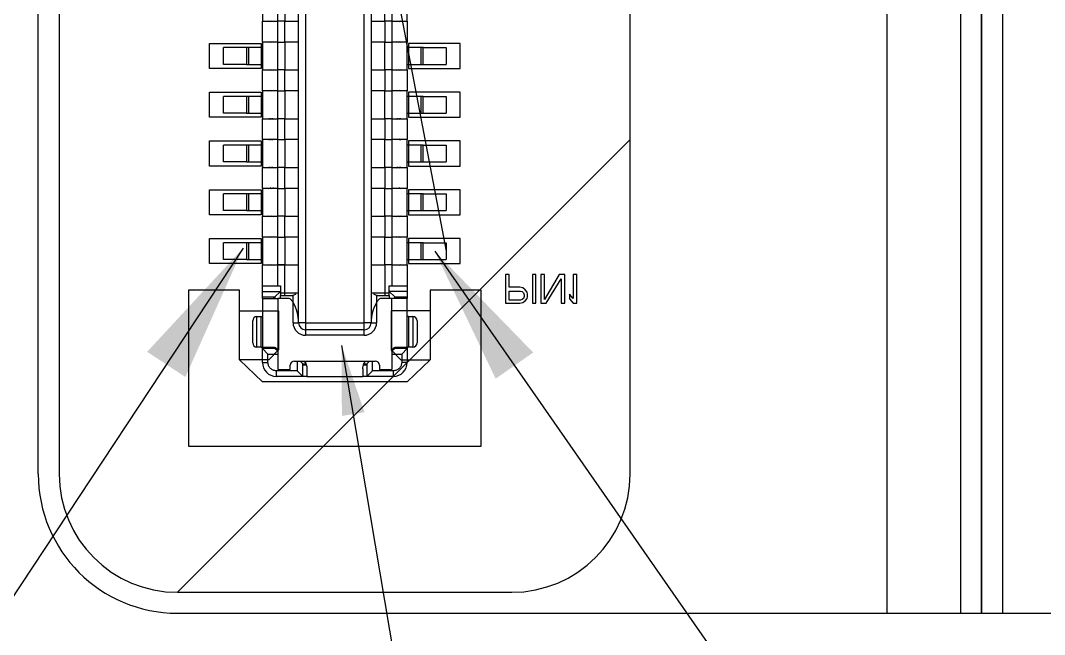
# Model space of a CAD drawing. Header units: millimetres. Extents: x -697 to -103, y -638 to -114.
# Drawn here: x -597.64 to -560.87, y -455.81 to -433.77 of the extents above; entities that cross this region are included whole.
import ezdxf

# ---------------------------------------------------------------- set-up
doc = ezdxf.new("R2010")
doc.units = ezdxf.units.MM
doc.layers.add('14242120', color=7, linetype='Continuous')
doc.layers.add('NW0322', color=7, linetype='Continuous')
doc.layers.add('標示線', color=3, linetype='Continuous', lineweight=0)
doc.styles.get("Standard").update_dxf_attribs({"font": ''})
doc.styles.get('Standard').set_extended_font_data('SimSun')
doc.dimstyles.new('ISO-25', dxfattribs={"dimtxt": 2.5, "dimasz": 2.5, "dimexe": 1.25, "dimexo": 0.625, "dimtad": 1, "dimtxsty": 'Standard', "dimcen": 2.5, "dimadec": 0, "dimazin": 0, "dimtfac": 1, "dimtmove": 0, "dimatfit": 3, "dimfxl": 1, "dimarcsym": 0})

# ---------------------------------------------------------------- blocks, each defined once
blk = doc.blocks.new('NW0322-A')
at = {"layer": '14242120'}
blk.add_line((1691.3446, 2188.7584), (1692.9446, 2180.3584), dxfattribs=at)
at = {"layer": 'NW0322', "color": 9}
for p, q in [((1696.1088, 2191.3584), (1696.1088, 2177.7584)), ((1696.1088, 2191.3584), (1696.1088, 2177.7584)), ((1696.6368, 2191.3584), (1696.6368, 2177.7584)), ((1696.7862, 2191.3584), (1696.7862, 2177.7584)), ((1696.7903, 2177.7584), (1696.7903, 2191.3584)), ((1696.9398, 2177.7584), (1696.9398, 2191.3584))]:
    blk.add_line(p, q, dxfattribs=at)
at = {"layer": 'NW0322', "color": 7}
for p, q in [((1690.0146, 2178.7584), (1690.0146, 2190.3584)), ((1690.0146, 2178.7584), (1690.0146, 2190.3584)), ((1690.1646, 2190.3584), (1690.1646, 2178.7584)), ((1694.2646, 2178.7584), (1694.2646, 2190.3584)), ((1691.0146, 2177.9084), (1693.4146, 2177.9084)), ((1691.0146, 2177.7584), (1719.9054, 2177.7584)), ((1691.0146, 2177.7584), (1719.9054, 2177.7584))]:
    blk.add_line(p, q, dxfattribs=at)
at = {"layer": 'NW0322'}
for p, q in [((1691.9346, 2189.2734), (1691.9346, 2179.8434)), ((1692.3546, 2179.8434), (1692.3546, 2189.2734)), ((1691.6246, 2182.2084), (1691.6246, 2182.0084)), ((1691.7346, 2182.0084), (1691.7346, 2182.2084)), ((1691.7846, 2182.2084), (1691.7846, 2182.0084)), ((1691.8846, 2182.0084), (1691.8846, 2182.2084)), ((1692.4046, 2182.2084), (1692.4046, 2182.0084)), ((1692.5046, 2182.0084), (1692.5046, 2182.2084)), ((1692.5546, 2182.2084), (1692.5546, 2182.0084)), ((1692.6646, 2182.0084), (1692.6646, 2182.2084)), ((1691.6246, 2182.0084), (1691.7346, 2182.0084)), ((1691.6246, 2181.8584), (1691.6246, 2182.0084)), ((1691.7846, 2182.0084), (1691.7346, 2182.0084)), ((1691.7346, 2181.8584), (1691.7346, 2182.0084)), ((1691.7846, 2182.0084), (1691.8846, 2182.0084)), ((1691.7846, 2181.8584), (1691.7846, 2182.0084)), ((1691.8846, 2181.8584), (1691.8846, 2182.0084)), ((1692.4046, 2182.0084), (1692.5046, 2182.0084)), ((1692.4046, 2182.0084), (1692.4046, 2181.8584)), ((1692.5546, 2182.0084), (1692.5046, 2182.0084)), ((1692.5046, 2182.0084), (1692.5046, 2181.8584)), ((1692.5546, 2182.0084), (1692.6646, 2182.0084)), ((1692.5546, 2182.0084), (1692.5546, 2181.8584)), ((1692.6646, 2182.0084), (1692.6646, 2181.8584)), ((1691.6246, 2181.8584), (1691.6246, 2181.6584)), ((1691.7346, 2181.8584), (1691.6246, 2181.8584)), ((1691.7346, 2181.6584), (1691.7346, 2181.8584)), ((1691.7346, 2181.8584), (1691.7846, 2181.8584)), ((1691.7846, 2181.8584), (1691.7846, 2181.6584)), ((1691.8846, 2181.8584), (1691.7846, 2181.8584)), ((1691.8846, 2181.6584), (1691.8846, 2181.8584)), ((1692.4046, 2181.8584), (1692.4046, 2181.6584)), ((1692.5046, 2181.8584), (1692.4046, 2181.8584)), ((1692.5046, 2181.6584), (1692.5046, 2181.8584)), ((1692.5046, 2181.8584), (1692.5546, 2181.8584)), ((1692.5546, 2181.8584), (1692.5546, 2181.6584)), ((1692.6646, 2181.8584), (1692.5546, 2181.8584)), ((1692.6646, 2181.6584), (1692.6646, 2181.8584)), ((1691.3446, 2181.6984), (1691.3446, 2181.8184)), ((1691.5096, 2181.8184), (1691.3446, 2181.8184)), ((1691.5096, 2181.8184), (1691.5096, 2181.6984)), ((1691.5246, 2181.8184), (1691.5096, 2181.8184)), ((1691.5246, 2181.8184), (1691.5246, 2181.6984)), ((1691.6246, 2181.8184), (1691.5246, 2181.8184)), ((1692.7646, 2181.8184), (1692.6646, 2181.8184)), ((1692.7646, 2181.6984), (1692.7646, 2181.8184)), ((1692.7796, 2181.8184), (1692.7646, 2181.8184)), ((1692.7796, 2181.6984), (1692.7796, 2181.8184)), ((1692.7796, 2181.8184), (1692.9446, 2181.8184)), ((1692.9446, 2181.8184), (1692.9446, 2181.6984)), ((1691.5096, 2181.6984), (1691.3446, 2181.6984)), ((1691.5096, 2181.6984), (1691.5246, 2181.6984)), ((1691.5246, 2181.6984), (1691.6246, 2181.6984)), ((1692.6646, 2181.6984), (1692.7646, 2181.6984)), ((1692.7646, 2181.6984), (1692.7796, 2181.6984)), ((1692.7796, 2181.6984), (1692.9446, 2181.6984)), ((1691.6246, 2181.6584), (1691.7346, 2181.6584)), ((1691.6246, 2181.5084), (1691.6246, 2181.6584)), ((1691.7846, 2181.6584), (1691.7346, 2181.6584)), ((1691.7346, 2181.5084), (1691.7346, 2181.6584)), ((1691.7846, 2181.6584), (1691.8846, 2181.6584)), ((1691.7846, 2181.5084), (1691.7846, 2181.6584)), ((1691.8846, 2181.5084), (1691.8846, 2181.6584)), ((1692.4046, 2181.6584), (1692.5046, 2181.6584)), ((1692.4046, 2181.6584), (1692.4046, 2181.5084)), ((1692.5546, 2181.6584), (1692.5046, 2181.6584)), ((1692.5046, 2181.6584), (1692.5046, 2181.5084)), ((1692.5546, 2181.6584), (1692.6646, 2181.6584)), ((1692.5546, 2181.6584), (1692.5546, 2181.5084)), ((1692.6646, 2181.6584), (1692.6646, 2181.5084)), ((1691.3446, 2181.3484), (1691.3446, 2181.4684)), ((1691.5096, 2181.4684), (1691.3446, 2181.4684)), ((1691.5096, 2181.4684), (1691.5096, 2181.3484)), ((1691.5246, 2181.4684), (1691.5096, 2181.4684)), ((1691.5246, 2181.4684), (1691.5246, 2181.3484)), ((1691.6246, 2181.4684), (1691.5246, 2181.4684)), ((1691.6246, 2181.5084), (1691.6246, 2181.3084)), ((1691.7346, 2181.5084), (1691.6246, 2181.5084)), ((1691.7346, 2181.3084), (1691.7346, 2181.5084)), ((1691.7346, 2181.5084), (1691.7846, 2181.5084)), ((1691.7846, 2181.5084), (1691.7846, 2181.3084)), ((1691.8846, 2181.5084), (1691.7846, 2181.5084)), ((1691.8845, 2181.5073), (1691.8635, 2181.5063)), ((1691.8846, 2181.3084), (1691.8846, 2181.5084)), ((1692.4046, 2181.5084), (1692.4046, 2181.3084)), ((1692.5046, 2181.5084), (1692.4046, 2181.5084)), ((1692.5046, 2181.3084), (1692.5046, 2181.5084)), ((1692.5046, 2181.5084), (1692.5546, 2181.5084)), ((1692.5546, 2181.5084), (1692.5546, 2181.3084)), ((1692.6646, 2181.5084), (1692.5546, 2181.5084)), ((1692.6646, 2181.3084), (1692.6646, 2181.5084)), ((1692.7646, 2181.4684), (1692.6646, 2181.4684)), ((1692.7646, 2181.3484), (1692.7646, 2181.4684)), ((1692.7796, 2181.4684), (1692.7646, 2181.4684)), ((1692.7796, 2181.3484), (1692.7796, 2181.4684)), ((1692.7796, 2181.4684), (1692.9446, 2181.4684)), ((1692.9446, 2181.4684), (1692.9446, 2181.3484)), ((1691.5096, 2181.3484), (1691.3446, 2181.3484)), ((1691.5096, 2181.3484), (1691.5246, 2181.3484)), ((1691.5246, 2181.3484), (1691.6246, 2181.3484)), ((1691.6246, 2181.3084), (1691.7346, 2181.3084)), ((1691.6246, 2181.1584), (1691.6246, 2181.3084)), ((1691.7846, 2181.3084), (1691.7346, 2181.3084)), ((1691.7346, 2181.1584), (1691.7346, 2181.3084)), ((1691.7846, 2181.3084), (1691.8846, 2181.3084)), ((1691.7846, 2181.1584), (1691.7846, 2181.3084)), ((1691.8846, 2181.1584), (1691.8846, 2181.3084)), ((1692.4046, 2181.3084), (1692.5046, 2181.3084)), ((1692.4046, 2181.3084), (1692.4046, 2181.1584)), ((1692.5546, 2181.3084), (1692.5046, 2181.3084)), ((1692.5046, 2181.3084), (1692.5046, 2181.1584)), ((1692.5546, 2181.3084), (1692.6646, 2181.3084)), ((1692.5546, 2181.3084), (1692.5546, 2181.1584)), ((1692.6646, 2181.3484), (1692.7646, 2181.3484)), ((1692.6646, 2181.3084), (1692.6646, 2181.1584)), ((1692.7646, 2181.3484), (1692.7796, 2181.3484)), ((1692.7796, 2181.3484), (1692.9446, 2181.3484)), ((1691.3446, 2180.9984), (1691.3446, 2181.1184)), ((1691.5096, 2181.1184), (1691.3446, 2181.1184)), ((1691.5096, 2181.1184), (1691.5096, 2180.9984)), ((1691.5246, 2181.1184), (1691.5096, 2181.1184)), ((1691.5246, 2181.1184), (1691.5246, 2180.9984)), ((1691.6246, 2181.1184), (1691.5246, 2181.1184)), ((1691.6246, 2181.1584), (1691.6246, 2180.9584)), ((1691.7346, 2181.1584), (1691.6246, 2181.1584)), ((1691.7346, 2180.9584), (1691.7346, 2181.1584)), ((1691.7346, 2181.1584), (1691.7846, 2181.1584)), ((1691.7846, 2181.1584), (1691.7846, 2180.9584)), ((1691.8846, 2181.1584), (1691.7846, 2181.1584)), ((1691.8846, 2180.9584), (1691.8846, 2181.1584)), ((1692.4046, 2181.1584), (1692.4046, 2180.9584)), ((1692.5046, 2181.1584), (1692.4046, 2181.1584)), ((1692.5046, 2180.9584), (1692.5046, 2181.1584)), ((1692.5046, 2181.1584), (1692.5546, 2181.1584)), ((1692.5546, 2181.1584), (1692.5546, 2180.9584)), ((1692.6646, 2181.1584), (1692.5546, 2181.1584)), ((1692.6646, 2180.9584), (1692.6646, 2181.1584)), ((1692.7646, 2181.1184), (1692.6646, 2181.1184)), ((1692.7646, 2180.9984), (1692.7646, 2181.1184)), ((1692.7796, 2181.1184), (1692.7646, 2181.1184)), ((1692.7796, 2180.9984), (1692.7796, 2181.1184)), ((1692.7796, 2181.1184), (1692.9446, 2181.1184)), ((1692.9446, 2181.1184), (1692.9446, 2180.9984)), ((1691.5096, 2180.9984), (1691.3446, 2180.9984)), ((1691.5096, 2180.9984), (1691.5246, 2180.9984)), ((1691.5246, 2180.9984), (1691.6246, 2180.9984)), ((1691.6246, 2180.9584), (1691.7346, 2180.9584)), ((1691.6246, 2180.8084), (1691.6246, 2180.9584)), ((1691.7846, 2180.9584), (1691.7346, 2180.9584)), ((1691.7346, 2180.8084), (1691.7346, 2180.9584)), ((1691.7846, 2180.9584), (1691.8846, 2180.9584)), ((1691.7846, 2180.8084), (1691.7846, 2180.9584)), ((1691.8846, 2180.8084), (1691.8846, 2180.9584)), ((1692.4046, 2180.9584), (1692.5046, 2180.9584)), ((1692.4046, 2180.9584), (1692.4046, 2180.8084)), ((1692.5546, 2180.9584), (1692.5046, 2180.9584)), ((1692.5046, 2180.9584), (1692.5046, 2180.8084)), ((1692.5546, 2180.9584), (1692.6646, 2180.9584)), ((1692.5546, 2180.9584), (1692.5546, 2180.8084)), ((1692.6646, 2180.9984), (1692.7646, 2180.9984)), ((1692.6646, 2180.9584), (1692.6646, 2180.8084)), ((1692.7646, 2180.9984), (1692.7796, 2180.9984)), ((1692.7796, 2180.9984), (1692.9446, 2180.9984)), ((1691.6246, 2180.8084), (1691.6246, 2180.6084)), ((1691.7346, 2180.8084), (1691.6246, 2180.8084)), ((1691.7346, 2180.6084), (1691.7346, 2180.8084)), ((1691.7346, 2180.8084), (1691.7846, 2180.8084)), ((1691.8846, 2180.8084), (1691.7846, 2180.8084)), ((1691.7846, 2180.8084), (1691.7846, 2180.6084)), ((1691.8845, 2180.8073), (1691.8658, 2180.8064)), ((1691.8846, 2180.6084), (1691.8846, 2180.8084)), ((1692.4046, 2180.8084), (1692.4046, 2180.6084)), ((1692.5046, 2180.8084), (1692.4046, 2180.8084)), ((1692.5046, 2180.6084), (1692.5046, 2180.8084)), ((1692.5046, 2180.8084), (1692.5546, 2180.8084)), ((1692.5546, 2180.8084), (1692.5546, 2180.6084)), ((1692.6646, 2180.8084), (1692.5546, 2180.8084)), ((1692.6646, 2180.6084), (1692.6646, 2180.8084)), ((1691.3446, 2180.6484), (1691.3446, 2180.7684)), ((1691.5096, 2180.7684), (1691.3446, 2180.7684)), ((1691.5096, 2180.7684), (1691.5096, 2180.6484)), ((1691.5246, 2180.7684), (1691.5096, 2180.7684)), ((1691.5246, 2180.7684), (1691.5246, 2180.6484)), ((1691.6246, 2180.7684), (1691.5246, 2180.7684)), ((1692.7646, 2180.7684), (1692.6646, 2180.7684)), ((1692.7646, 2180.6484), (1692.7646, 2180.7684)), ((1692.7796, 2180.7684), (1692.7646, 2180.7684)), ((1692.7796, 2180.6484), (1692.7796, 2180.7684)), ((1692.7796, 2180.7684), (1692.9446, 2180.7684)), ((1692.9446, 2180.7684), (1692.9446, 2180.6484)), ((1691.5096, 2180.6484), (1691.3446, 2180.6484)), ((1691.5096, 2180.6484), (1691.5246, 2180.6484)), ((1691.5246, 2180.6484), (1691.6246, 2180.6484)), ((1692.6646, 2180.6484), (1692.7646, 2180.6484)), ((1692.7646, 2180.6484), (1692.7796, 2180.6484)), ((1692.7796, 2180.6484), (1692.9446, 2180.6484)), ((1691.6246, 2180.6084), (1691.7346, 2180.6084)), ((1691.6246, 2180.4584), (1691.6246, 2180.6084)), ((1691.7846, 2180.6084), (1691.7346, 2180.6084)), ((1691.7346, 2180.4584), (1691.7346, 2180.6084)), ((1691.7846, 2180.6084), (1691.8846, 2180.6084)), ((1691.7846, 2180.4584), (1691.7846, 2180.6084)), ((1691.8846, 2180.4584), (1691.8846, 2180.6084)), ((1692.4046, 2180.6084), (1692.5046, 2180.6084)), ((1692.4046, 2180.6084), (1692.4046, 2180.4584)), ((1692.5546, 2180.6084), (1692.5046, 2180.6084)), ((1692.5046, 2180.6084), (1692.5046, 2180.4584)), ((1692.5546, 2180.6084), (1692.6646, 2180.6084)), ((1692.5546, 2180.6084), (1692.5546, 2180.4584)), ((1692.6646, 2180.6084), (1692.6646, 2180.4584)), ((1691.7346, 2180.4584), (1691.6246, 2180.4584)), ((1691.6246, 2180.4584), (1691.6246, 2180.2584)), ((1691.7346, 2180.2584), (1691.7346, 2180.4584)), ((1691.7346, 2180.4584), (1691.7846, 2180.4584)), ((1691.8846, 2180.4584), (1691.7846, 2180.4584)), ((1691.7846, 2180.4584), (1691.7846, 2180.2584)), ((1691.8846, 2180.2584), (1691.8846, 2180.4584)), ((1692.4046, 2180.4584), (1692.4046, 2180.2584)), ((1692.5046, 2180.4584), (1692.4046, 2180.4584)), ((1692.5046, 2180.2584), (1692.5046, 2180.4584)), ((1692.5046, 2180.4584), (1692.5546, 2180.4584)), ((1692.5546, 2180.4584), (1692.5546, 2180.2584)), ((1692.6646, 2180.4584), (1692.5546, 2180.4584)), ((1692.6646, 2180.2584), (1692.6646, 2180.4584)), ((1691.3446, 2180.2984), (1691.3446, 2180.4184)), ((1691.5096, 2180.4184), (1691.3446, 2180.4184)), ((1691.5096, 2180.4184), (1691.5096, 2180.2984)), ((1691.5246, 2180.4184), (1691.5096, 2180.4184)), ((1691.5246, 2180.4184), (1691.5246, 2180.2984)), ((1691.6246, 2180.4184), (1691.5246, 2180.4184)), ((1692.7646, 2180.4184), (1692.6646, 2180.4184)), ((1692.7646, 2180.2984), (1692.7646, 2180.4184)), ((1692.7796, 2180.4184), (1692.7646, 2180.4184)), ((1692.7796, 2180.2984), (1692.7796, 2180.4184)), ((1692.7796, 2180.4184), (1692.9446, 2180.4184)), ((1692.9446, 2180.4184), (1692.9446, 2180.2984)), ((1691.5096, 2180.2984), (1691.3446, 2180.2984)), ((1691.5096, 2180.2984), (1691.5246, 2180.2984)), ((1691.5246, 2180.2984), (1691.6246, 2180.2984)), ((1692.6646, 2180.2984), (1692.7646, 2180.2984)), ((1692.7646, 2180.2984), (1692.7796, 2180.2984)), ((1692.7796, 2180.2984), (1692.9446, 2180.2984)), ((1691.6246, 2180.2584), (1691.7346, 2180.2584)), ((1691.6246, 2180.1084), (1691.6246, 2180.2584)), ((1691.7846, 2180.2584), (1691.7346, 2180.2584)), ((1691.7346, 2180.1084), (1691.7346, 2180.2584)), ((1691.7346, 2180.2584), (1691.7846, 2180.2584)), ((1691.7846, 2180.2584), (1691.8846, 2180.2584)), ((1691.7846, 2180.0584), (1691.7846, 2180.2584)), ((1691.8846, 2180.0584), (1691.8846, 2180.2584)), ((1692.4046, 2180.2584), (1692.5046, 2180.2584)), ((1692.4046, 2180.2584), (1692.4046, 2180.0584)), ((1692.4058, 2180.2605), (1692.4048, 2180.2595)), ((1692.4048, 2180.2595), (1692.4258, 2180.2605)), ((1692.5546, 2180.2584), (1692.5046, 2180.2584)), ((1692.5046, 2180.2584), (1692.5046, 2180.0584)), ((1692.5546, 2180.2584), (1692.6646, 2180.2584)), ((1692.5546, 2180.2584), (1692.5546, 2180.1084)), ((1692.6646, 2180.2584), (1692.6646, 2180.1084)), ((1691.6246, 2180.0684), (1691.6246, 2180.1084)), ((1691.6246, 2180.0684), (1691.7546, 2180.0684)), ((1691.6246, 2180.0284), (1691.6246, 2180.0684)), ((1691.7146, 2180.0284), (1691.7546, 2180.0684)), ((1691.7346, 2180.1084), (1691.7546, 2180.1084)), ((1691.7546, 2180.1084), (1691.7546, 2180.0584)), ((1691.7546, 2180.0584), (1691.7846, 2180.0584)), ((1691.7546, 2180.0584), (1691.7546, 2180.0384)), ((1691.7846, 2180.0584), (1691.8846, 2180.0584)), ((1691.7846, 2180.0384), (1691.7846, 2180.0584)), ((1691.8846, 2179.8434), (1691.8846, 2180.0584)), ((1692.4046, 2180.0584), (1692.5046, 2180.0584)), ((1692.4046, 2180.0584), (1692.4046, 2179.8434)), ((1692.5046, 2180.0584), (1692.5346, 2180.0584)), ((1692.5046, 2180.0584), (1692.5046, 2180.0384)), ((1692.5346, 2180.1084), (1692.5546, 2180.1084)), ((1692.5346, 2180.0584), (1692.5346, 2180.1084)), ((1692.6646, 2180.0684), (1692.5346, 2180.0684)), ((1692.5346, 2180.0684), (1692.5746, 2180.0284)), ((1692.5346, 2180.0384), (1692.5346, 2180.0584)), ((1692.6646, 2180.1084), (1692.6646, 2180.0684)), ((1692.6646, 2180.0684), (1692.6646, 2180.0284)), ((1691.6246, 2180.0284), (1691.7146, 2180.0284)), ((1691.6246, 2180.0184), (1691.6246, 2180.0284)), ((1691.6246, 2180.0184), (1691.6246, 2179.6684)), ((1691.6246, 2180.0184), (1691.7346, 2180.0184)), ((1691.7046, 2180.0284), (1691.7046, 2180.0184)), ((1691.7146, 2180.0284), (1691.7146, 2180.0184)), ((1691.7346, 2180.0184), (1691.7346, 2179.6384)), ((1691.8095, 2180.0184), (1691.7346, 2180.0184)), ((1691.7546, 2180.0384), (1691.7846, 2180.0384)), ((1691.7546, 2180.0184), (1691.7546, 2180.0384)), ((1691.8446, 2180.04), (1691.8412, 2180.0384)), ((1691.8646, 2180.0484), (1691.8446, 2180.04)), ((1691.8446, 2179.9891), (1691.8446, 2180.04)), ((1691.8446, 2179.8434), (1691.8446, 2179.9891)), ((1692.4446, 2180.04), (1692.4246, 2180.0484)), ((1692.4481, 2180.0384), (1692.4446, 2180.04)), ((1692.4446, 2180.04), (1692.4446, 2179.9891)), ((1692.4446, 2179.9891), (1692.4446, 2179.8434)), ((1692.5546, 2180.0184), (1692.4798, 2180.0184)), ((1692.5046, 2180.0384), (1692.5346, 2180.0384)), ((1692.5346, 2180.0384), (1692.5346, 2180.0184)), ((1692.5546, 2179.6384), (1692.5546, 2180.0184)), ((1692.6646, 2180.0184), (1692.5546, 2180.0184)), ((1692.5746, 2180.0184), (1692.5746, 2180.0284)), ((1692.5746, 2180.0284), (1692.6646, 2180.0284)), ((1692.5846, 2180.0284), (1692.5846, 2180.0184)), ((1692.6646, 2180.0284), (1692.6646, 2180.0184)), ((1692.6646, 2179.6684), (1692.6646, 2180.0184)), ((1691.5546, 2179.6984), (1691.5546, 2179.8584)), ((1691.5846, 2179.6684), (1691.5846, 2179.8884)), ((1691.5846, 2179.8884), (1691.6146, 2179.8884)), ((1691.6146, 2179.6684), (1691.6146, 2179.8884)), ((1691.6146, 2179.8884), (1691.6246, 2179.8884)), ((1691.8446, 2179.8434), (1691.8846, 2179.8434)), ((1691.9346, 2179.8434), (1691.8846, 2179.8434)), ((1691.9346, 2179.8434), (1691.9346, 2179.7934)), ((1691.9346, 2179.8434), (1692.3546, 2179.8434)), ((1692.3546, 2179.7934), (1692.3546, 2179.8434)), ((1692.4046, 2179.8434), (1692.3546, 2179.8434)), ((1692.4046, 2179.8434), (1692.4446, 2179.8434)), ((1692.6746, 2179.8884), (1692.6646, 2179.8884)), ((1692.6746, 2179.8884), (1692.6746, 2179.6684)), ((1692.6746, 2179.8884), (1692.7046, 2179.8884)), ((1692.7046, 2179.8884), (1692.7046, 2179.6684)), ((1692.7346, 2179.8584), (1692.7346, 2179.6984)), ((1691.9346, 2179.7934), (1691.9346, 2179.7534)), ((1692.3546, 2179.7934), (1691.9346, 2179.7934)), ((1692.3546, 2179.7534), (1692.3546, 2179.7934)), ((1692.3546, 2179.7534), (1691.9346, 2179.7534)), ((1691.6146, 2179.6684), (1691.5846, 2179.6684)), ((1691.6146, 2179.6684), (1691.6246, 2179.6684)), ((1691.6246, 2179.6684), (1691.7046, 2179.6684)), ((1691.6246, 2179.6584), (1691.6246, 2179.6684)), ((1691.6246, 2179.5584), (1691.6246, 2179.6584)), ((1691.6246, 2179.6584), (1691.6646, 2179.6184)), ((1691.7146, 2179.6584), (1691.6246, 2179.6584)), ((1691.6646, 2179.5584), (1691.6646, 2179.6184)), ((1691.6646, 2179.6184), (1691.7346, 2179.6184)), ((1691.7046, 2179.6689), (1691.7046, 2179.6584)), ((1691.7146, 2179.6665), (1691.7146, 2179.6584)), ((1691.7146, 2179.6584), (1691.7346, 2179.6384)), ((1691.7346, 2179.6384), (1691.7346, 2179.5084)), ((1692.5746, 2179.6584), (1692.5546, 2179.6384)), ((1692.5546, 2179.6384), (1692.5546, 2179.5084)), ((1692.5546, 2179.6184), (1692.6246, 2179.6184)), ((1692.5746, 2179.6584), (1692.5746, 2179.6663)), ((1692.6646, 2179.6584), (1692.5746, 2179.6584)), ((1692.5846, 2179.6687), (1692.5846, 2179.6584)), ((1692.6646, 2179.6584), (1692.6246, 2179.6184)), ((1692.6246, 2179.6184), (1692.6246, 2179.5584)), ((1692.6646, 2179.6684), (1692.6646, 2179.6584)), ((1692.6746, 2179.6684), (1692.6646, 2179.6684)), ((1692.6646, 2179.6584), (1692.6646, 2179.5584)), ((1692.7046, 2179.6684), (1692.6746, 2179.6684)), ((1691.6246, 2179.5584), (1691.6646, 2179.5584)), ((1691.8546, 2179.5684), (1691.9146, 2179.5684)), ((1691.8746, 2179.5684), (1691.8746, 2179.4984)), ((1691.9146, 2179.5484), (1691.8946, 2179.5684)), ((1691.9146, 2179.5684), (1692.3746, 2179.5684)), ((1691.9146, 2179.5484), (1691.9365, 2179.5484)), ((1691.9146, 2179.4584), (1691.9146, 2179.5484)), ((1692.3525, 2179.5484), (1692.3746, 2179.5484)), ((1692.3746, 2179.5484), (1692.3946, 2179.5684)), ((1692.3746, 2179.5684), (1692.4346, 2179.5684)), ((1692.3746, 2179.5484), (1692.3746, 2179.4584)), ((1692.4146, 2179.4984), (1692.4146, 2179.5684)), ((1692.6646, 2179.5584), (1692.6246, 2179.5584)), ((1691.8746, 2179.4984), (1691.7246, 2179.4984)), ((1691.7246, 2179.4584), (1691.7246, 2179.4984)), ((1691.7346, 2179.5084), (1691.8246, 2179.5084)), ((1691.8246, 2179.5084), (1691.8246, 2179.5384)), ((1691.9146, 2179.4584), (1691.8746, 2179.4984)), ((1691.9407, 2179.5384), (1691.9146, 2179.5384)), ((1691.9446, 2179.5118), (1691.9446, 2179.4584)), ((1692.3446, 2179.5118), (1692.3446, 2179.4584)), ((1692.3746, 2179.5384), (1692.3486, 2179.5384)), ((1692.3746, 2179.4584), (1692.4146, 2179.4984)), ((1692.5646, 2179.4984), (1692.4146, 2179.4984)), ((1692.4646, 2179.5384), (1692.4646, 2179.5084)), ((1692.4646, 2179.5084), (1692.5546, 2179.5084)), ((1692.5646, 2179.4584), (1692.5646, 2179.4984)), ((1691.9146, 2179.4584), (1691.7246, 2179.4584)), ((1691.9446, 2179.4584), (1691.9146, 2179.4584)), ((1691.9446, 2179.4584), (1692.3446, 2179.4584)), ((1692.3746, 2179.4584), (1692.3446, 2179.4584)), ((1692.5646, 2179.4584), (1692.3746, 2179.4584))]:
    blk.add_line(p, q, dxfattribs=at)
at = {"layer": 'NW0322', "color": 2}
for p, q in [((1691.2446, 2181.6684), (1691.2446, 2181.8484)), ((1691.2446, 2181.8484), (1691.6146, 2181.8484)), ((1691.6146, 2181.8484), (1691.6146, 2181.6684)), ((1692.6746, 2181.8484), (1692.6746, 2181.6684)), ((1693.0446, 2181.8484), (1692.6746, 2181.8484)), ((1693.0446, 2181.6684), (1693.0446, 2181.8484)), ((1691.6146, 2181.6684), (1691.2446, 2181.6684)), ((1692.6746, 2181.6684), (1693.0446, 2181.6684)), ((1691.2446, 2181.3184), (1691.2446, 2181.4984)), ((1691.2446, 2181.4984), (1691.6146, 2181.4984)), ((1691.6146, 2181.4984), (1691.6146, 2181.3184)), ((1692.6746, 2181.4984), (1692.6746, 2181.3184)), ((1693.0446, 2181.4984), (1692.6746, 2181.4984)), ((1693.0446, 2181.3184), (1693.0446, 2181.4984)), ((1691.6146, 2181.3184), (1691.2446, 2181.3184)), ((1692.6746, 2181.3184), (1693.0446, 2181.3184)), ((1691.0146, 2177.9084), (1694.2646, 2181.1584)), ((1691.2446, 2180.9684), (1691.2446, 2181.1484)), ((1691.2446, 2181.1484), (1691.6146, 2181.1484)), ((1691.6146, 2181.1484), (1691.6146, 2180.9684)), ((1692.6746, 2181.1484), (1692.6746, 2180.9684)), ((1693.0446, 2181.1484), (1692.6746, 2181.1484)), ((1693.0446, 2180.9684), (1693.0446, 2181.1484)), ((1691.6146, 2180.9684), (1691.2446, 2180.9684)), ((1692.6746, 2180.9684), (1693.0446, 2180.9684)), ((1691.2446, 2180.6184), (1691.2446, 2180.7984)), ((1691.2446, 2180.7984), (1691.6146, 2180.7984)), ((1691.6146, 2180.7984), (1691.6146, 2180.6184)), ((1692.6746, 2180.7984), (1692.6746, 2180.6184)), ((1693.0446, 2180.7984), (1692.6746, 2180.7984)), ((1693.0446, 2180.6184), (1693.0446, 2180.7984)), ((1691.6146, 2180.6184), (1691.2446, 2180.6184)), ((1692.6746, 2180.6184), (1693.0446, 2180.6184)), ((1691.2446, 2180.2684), (1691.2446, 2180.4484)), ((1691.2446, 2180.4484), (1691.6146, 2180.4484)), ((1691.6146, 2180.4484), (1691.6146, 2180.2684)), ((1692.6746, 2180.4484), (1692.6746, 2180.2684)), ((1693.0446, 2180.4484), (1692.6746, 2180.4484)), ((1693.0446, 2180.2684), (1693.0446, 2180.4484)), ((1691.6146, 2180.2684), (1691.2446, 2180.2684)), ((1692.6746, 2180.2684), (1693.0446, 2180.2684)), ((1693.3697, 2180.1899), (1693.3697, 2179.9836)), ((1693.3955, 2180.1899), (1693.3697, 2180.1899)), ((1693.3955, 2180.0978), (1693.3955, 2180.1899)), ((1693.5631, 2180.1899), (1693.5631, 2179.9836)), ((1693.5889, 2180.1899), (1693.5631, 2180.1899)), ((1693.5889, 2179.9836), (1693.5889, 2180.1899)), ((1693.6233, 2180.1899), (1693.6233, 2179.9836)), ((1693.6491, 2180.1899), (1693.6233, 2180.1899)), ((1693.6491, 2180.01), (1693.6491, 2180.1899)), ((1693.7565, 2180.1899), (1693.6491, 2180.01)), ((1693.662, 2179.9836), (1693.7694, 2180.1592)), ((1693.7952, 2180.1899), (1693.7565, 2180.1899)), ((1693.7694, 2180.1592), (1693.7694, 2179.9836)), ((1693.7952, 2179.9836), (1693.7952, 2180.1899)), ((1693.8554, 2180.1899), (1693.8554, 2180.0188)), ((1693.8811, 2180.1899), (1693.8554, 2180.1899)), ((1693.8811, 2179.9836), (1693.8811, 2180.1899)), ((1691.0946, 2180.0784), (1691.0946, 2178.9584)), ((1691.4596, 2180.0784), (1691.0946, 2180.0784)), ((1691.4596, 2179.5784), (1691.4596, 2180.0784)), ((1692.8296, 2180.0784), (1692.8296, 2179.5784)), ((1693.1946, 2180.0784), (1692.8296, 2180.0784)), ((1693.1946, 2178.9584), (1693.1946, 2180.0784)), ((1693.4729, 2180.0978), (1693.3955, 2180.0978)), ((1693.3955, 2180.0056), (1693.3955, 2180.0714)), ((1693.3955, 2180.0714), (1693.4772, 2180.0714)), ((1693.4943, 2180.0934), (1693.4729, 2180.0978)), ((1693.4772, 2180.0714), (1693.49, 2180.067)), ((1693.49, 2180.067), (1693.4986, 2180.0583)), ((1693.5115, 2180.0802), (1693.4943, 2180.0934)), ((1693.4986, 2180.0583), (1693.5029, 2180.0451)), ((1693.5244, 2180.0626), (1693.5115, 2180.0802)), ((1693.5287, 2180.0495), (1693.5244, 2180.0626)), ((1693.3697, 2179.9836), (1693.4729, 2179.9836)), ((1693.4772, 2180.0056), (1693.3955, 2180.0056)), ((1693.4729, 2179.9836), (1693.4943, 2179.988)), ((1693.49, 2180.01), (1693.4772, 2180.0056)), ((1693.4986, 2180.0188), (1693.49, 2180.01)), ((1693.4943, 2179.988), (1693.5115, 2180.0012)), ((1693.5029, 2180.0319), (1693.4986, 2180.0188)), ((1693.5029, 2180.0451), (1693.5029, 2180.0319)), ((1693.5115, 2180.0012), (1693.5244, 2180.0188)), ((1693.5244, 2180.0188), (1693.5287, 2180.0319)), ((1693.5287, 2180.0319), (1693.5287, 2180.0495)), ((1693.5631, 2179.9836), (1693.5889, 2179.9836)), ((1693.6233, 2179.9836), (1693.662, 2179.9836)), ((1693.7694, 2179.9836), (1693.7952, 2179.9836)), ((1693.8296, 2180.0495), (1693.8296, 2180.0144)), ((1693.8554, 2180.0188), (1693.8296, 2180.0495)), ((1693.8296, 2180.0144), (1693.8554, 2179.9836)), ((1693.8554, 2179.9836), (1693.8811, 2179.9836)), ((1691.4596, 2179.9284), (1691.7396, 2179.9284)), ((1691.7396, 2179.9284), (1691.7396, 2179.6484)), ((1692.5496, 2179.9284), (1692.5496, 2179.6484)), ((1692.8296, 2179.9284), (1692.5496, 2179.9284)), ((1691.7396, 2179.6484), (1691.6696, 2179.5784)), ((1692.5496, 2179.6484), (1692.6196, 2179.5784)), ((1691.6246, 2179.4184), (1691.4596, 2179.5784)), ((1691.6696, 2179.5784), (1691.4596, 2179.5784)), ((1692.6196, 2179.5784), (1692.8296, 2179.5784)), ((1692.8296, 2179.5784), (1692.6646, 2179.4184)), ((1692.6646, 2179.4184), (1691.6246, 2179.4184)), ((1691.0946, 2178.9584), (1693.1946, 2178.9584))]:
    blk.add_line(p, q, dxfattribs=at)
at = {"layer": 'NW0322', "flags": 128}
blk.add_lwpolyline([(1692.5846, 2179.6684), (1692.6013, 2179.6684), (1692.6167, 2179.6684), (1692.6306, 2179.6684), (1692.6424, 2179.6684), (1692.6519, 2179.6684), (1692.6589, 2179.6684), (1692.6632, 2179.6684), (1692.6646, 2179.6684)], dxfattribs=at)
at = {"layer": 'NW0322'}
for centre, radius, start, end in [((1691.6707, 2181.9848), 0.0236, 51.74861, 89.60028), ((1691.6907, 2181.9848), 0.0236, 51.74844, 89.60037), ((1692.6186, 2181.9848), 0.0236, 90.39972, 128.25139), ((1691.6707, 2181.882), 0.0236, 270.4036, 308.24751), ((1691.6907, 2181.882), 0.0236, 270.40351, 308.24768), ((1692.5986, 2181.882), 0.0236, 231.75232, 269.59649), ((1692.6186, 2181.882), 0.0236, 231.75249, 269.5964), ((1691.6707, 2181.6348), 0.0236, 51.75249, 89.5964), ((1691.6907, 2181.6348), 0.0236, 51.75232, 89.59649), ((1692.5986, 2181.6348), 0.0236, 90.40351, 128.24768), ((1692.6186, 2181.6348), 0.0236, 90.4036, 128.24751), ((1691.6707, 2181.532), 0.0236, 270.40226, 308.24885), ((1691.6907, 2181.532), 0.0236, 270.40216, 308.24902), ((1692.6186, 2181.532), 0.0236, 231.75115, 269.59774), ((1691.6707, 2181.2848), 0.0236, 51.74861, 89.60028), ((1691.6907, 2181.2848), 0.0236, 51.74844, 89.60037), ((1692.5986, 2181.2848), 0.0236, 90.39963, 128.25156), ((1692.6186, 2181.2848), 0.0236, 90.39972, 128.25139), ((1691.6707, 2181.182), 0.0236, 270.4036, 308.24751), ((1691.6907, 2181.182), 0.0236, 270.40351, 308.24768), ((1692.6186, 2181.182), 0.0236, 231.75249, 269.5964), ((1691.6707, 2180.9348), 0.0236, 51.75249, 89.5964), ((1691.6907, 2180.9348), 0.0236, 51.75232, 89.59649), ((1692.5986, 2180.9348), 0.0236, 90.40351, 128.24768), ((1692.6186, 2180.9348), 0.0236, 90.4036, 128.24751), ((1691.6707, 2180.832), 0.0236, 270.39972, 308.25139), ((1691.6907, 2180.832), 0.0236, 270.39963, 308.25156), ((1692.6186, 2180.832), 0.0236, 231.74861, 269.60028), ((1691.6707, 2180.5848), 0.0236, 51.75228, 89.59496), ((1691.6907, 2180.5848), 0.0236, 51.75212, 89.59506), ((1692.5986, 2180.5848), 0.0236, 90.40494, 128.24788), ((1692.6186, 2180.5848), 0.0236, 90.40504, 128.24772), ((1691.6707, 2180.482), 0.0236, 270.40022, 308.25254), ((1691.6907, 2180.482), 0.0236, 270.40013, 308.2527), ((1692.5986, 2180.482), 0.0236, 231.7473, 269.59987), ((1692.6186, 2180.482), 0.0236, 231.74746, 269.59978), ((1691.6707, 2180.2348), 0.0236, 51.7527, 89.59783), ((1691.6907, 2180.2348), 0.0236, 51.75253, 89.59793), ((1692.6186, 2180.2348), 0.0236, 90.40217, 128.2473), ((1691.8095, 2179.9884), 0.03, 34.62224, 90), ((1691.5994, 2179.8434), 0.2852, 30.71129, 34.62224), ((1691.5994, 2179.8434), 0.2852, 0, 30.71129), ((1692.6899, 2179.8434), 0.2852, 149.28871, 180), ((1692.6899, 2179.8434), 0.2852, 145.37776, 149.28871), ((1692.4798, 2179.9884), 0.03, 90, 145.37776), ((1691.5846, 2179.8584), 0.03, 90, 180), ((1691.9346, 2179.8434), 0.09, 180, 270), ((1691.9346, 2179.8434), 0.05, 180, 270), ((1692.3546, 2179.8434), 0.09, 270, 360), ((1692.3546, 2179.8434), 0.05, 270, 0), ((1692.7046, 2179.8584), 0.03, 0, 90), ((1691.5846, 2179.6984), 0.03, 180, 270), ((1692.7046, 2179.6984), 0.03, 270, 0), ((1691.7246, 2179.5584), 0.1, 180, 270), ((1691.8546, 2179.5384), 0.03, 90, 180), ((1692.4346, 2179.5384), 0.03, 0, 90), ((1692.5646, 2179.5584), 0.1, 270, 0)]:
    blk.add_arc(centre, radius, start, end, dxfattribs=at)
at = {"layer": 'NW0322', "color": 7}
for centre, radius, start, end in [((1691.0146, 2178.7584), 1, 180, 270), ((1691.0146, 2178.7584), 1, 180, 270), ((1691.0146, 2178.7584), 0.85, 180, 270), ((1693.4146, 2178.7584), 0.85, 270, 0)]:
    blk.add_arc(centre, radius, start, end, dxfattribs=at)
at = {"layer": 'NW0322'}
for points, knots in [([(1691.6246, 2182.0084), (1691.6263, 2182.0084), (1691.6296, 2182.0084), (1691.655, 2182.0084), (1691.6914, 2182.0084), (1691.7202, 2182.0084), (1691.7346, 2182.0084)], [0, 0, 0, 0, 0.25, 0.5, 0.75, 1, 1, 1, 1]), ([(1691.7846, 2182.0084), (1691.7977, 2182.0084), (1691.824, 2182.0084), (1691.857, 2182.0084), (1691.8801, 2182.0084), (1691.8831, 2182.0084), (1691.8846, 2182.0084)], [0, 0, 0, 0, 0.25, 0.5, 0.75, 1, 1, 1, 1]), ([(1692.4046, 2182.0084), (1692.4061, 2182.0084), (1692.4092, 2182.0084), (1692.4323, 2182.0084), (1692.4653, 2182.0084), (1692.4915, 2182.0084), (1692.5046, 2182.0084)], [0, 0, 0, 0, 0.25, 0.5, 0.75, 1, 1, 1, 1]), ([(1692.5546, 2182.0084), (1692.5691, 2182.0084), (1692.5979, 2182.0084), (1692.6342, 2182.0084), (1692.6597, 2182.0084), (1692.663, 2182.0084), (1692.6646, 2182.0084)], [0, 0, 0, 0, 0.25, 0.5, 0.75, 1, 1, 1, 1]), ([(1691.7346, 2181.8584), (1691.7202, 2181.8584), (1691.6914, 2181.8584), (1691.655, 2181.8584), (1691.6296, 2181.8584), (1691.6263, 2181.8584), (1691.6246, 2181.8584)], [0, 0, 0, 0, 0.25, 0.5, 0.75, 1, 1, 1, 1]), ([(1691.8846, 2181.8584), (1691.8831, 2181.8584), (1691.8801, 2181.8584), (1691.857, 2181.8584), (1691.824, 2181.8584), (1691.7977, 2181.8584), (1691.7846, 2181.8584)], [0, 0, 0, 0, 0.25, 0.5, 0.75, 1, 1, 1, 1]), ([(1692.5046, 2181.8584), (1692.4915, 2181.8584), (1692.4653, 2181.8584), (1692.4323, 2181.8584), (1692.4092, 2181.8584), (1692.4061, 2181.8584), (1692.4046, 2181.8584)], [0, 0, 0, 0, 0.25, 0.5, 0.75, 1, 1, 1, 1]), ([(1692.6646, 2181.8584), (1692.663, 2181.8584), (1692.6597, 2181.8584), (1692.6342, 2181.8584), (1692.5979, 2181.8584), (1692.5691, 2181.8584), (1692.5546, 2181.8584)], [0, 0, 0, 0, 0.25, 0.5, 0.75, 1, 1, 1, 1]), ([(1691.6246, 2181.6584), (1691.6263, 2181.6584), (1691.6296, 2181.6584), (1691.655, 2181.6584), (1691.6914, 2181.6584), (1691.7202, 2181.6584), (1691.7346, 2181.6584)], [0, 0, 0, 0, 0.25, 0.5, 0.75, 1, 1, 1, 1]), ([(1691.7846, 2181.6584), (1691.7977, 2181.6584), (1691.824, 2181.6584), (1691.857, 2181.6584), (1691.8801, 2181.6584), (1691.8831, 2181.6584), (1691.8846, 2181.6584)], [0, 0, 0, 0, 0.25, 0.5, 0.75, 1, 1, 1, 1]), ([(1692.4046, 2181.6584), (1692.4061, 2181.6584), (1692.4092, 2181.6584), (1692.4323, 2181.6584), (1692.4653, 2181.6584), (1692.4915, 2181.6584), (1692.5046, 2181.6584)], [0, 0, 0, 0, 0.25, 0.5, 0.75, 1, 1, 1, 1]), ([(1692.5546, 2181.6584), (1692.5691, 2181.6584), (1692.5979, 2181.6584), (1692.6342, 2181.6584), (1692.6597, 2181.6584), (1692.663, 2181.6584), (1692.6646, 2181.6584)], [0, 0, 0, 0, 0.25, 0.5, 0.75, 1, 1, 1, 1]), ([(1691.7346, 2181.5084), (1691.7202, 2181.5084), (1691.6914, 2181.5084), (1691.655, 2181.5084), (1691.6296, 2181.5084), (1691.6263, 2181.5084), (1691.6246, 2181.5084)], [0, 0, 0, 0, 0.25, 0.5, 0.75, 1, 1, 1, 1]), ([(1691.8846, 2181.5084), (1691.8831, 2181.5084), (1691.8801, 2181.5084), (1691.857, 2181.5084), (1691.824, 2181.5084), (1691.7977, 2181.5084), (1691.7846, 2181.5084)], [0, 0, 0, 0, 0.25, 0.5, 0.75, 1, 1, 1, 1]), ([(1692.5046, 2181.5084), (1692.4915, 2181.5084), (1692.4653, 2181.5084), (1692.4323, 2181.5084), (1692.4092, 2181.5084), (1692.4061, 2181.5084), (1692.4046, 2181.5084)], [0, 0, 0, 0, 0.25, 0.5, 0.75, 1, 1, 1, 1]), ([(1692.6646, 2181.5084), (1692.663, 2181.5084), (1692.6597, 2181.5084), (1692.6342, 2181.5084), (1692.5979, 2181.5084), (1692.5691, 2181.5084), (1692.5546, 2181.5084)], [0, 0, 0, 0, 0.25, 0.5, 0.75, 1, 1, 1, 1]), ([(1691.6246, 2181.3084), (1691.6263, 2181.3084), (1691.6296, 2181.3084), (1691.655, 2181.3084), (1691.6914, 2181.3084), (1691.7202, 2181.3084), (1691.7346, 2181.3084)], [0, 0, 0, 0, 0.25, 0.5, 0.75, 1, 1, 1, 1]), ([(1691.7846, 2181.3084), (1691.7977, 2181.3084), (1691.824, 2181.3084), (1691.857, 2181.3084), (1691.8801, 2181.3084), (1691.8831, 2181.3084), (1691.8846, 2181.3084)], [0, 0, 0, 0, 0.25, 0.5, 0.75, 1, 1, 1, 1]), ([(1692.4046, 2181.3084), (1692.4061, 2181.3084), (1692.4092, 2181.3084), (1692.4323, 2181.3084), (1692.4653, 2181.3084), (1692.4915, 2181.3084), (1692.5046, 2181.3084)], [0, 0, 0, 0, 0.25, 0.5, 0.75, 1, 1, 1, 1]), ([(1692.5546, 2181.3084), (1692.5691, 2181.3084), (1692.5979, 2181.3084), (1692.6342, 2181.3084), (1692.6597, 2181.3084), (1692.663, 2181.3084), (1692.6646, 2181.3084)], [0, 0, 0, 0, 0.25, 0.5, 0.75, 1, 1, 1, 1]), ([(1691.7346, 2181.1584), (1691.7202, 2181.1584), (1691.6914, 2181.1584), (1691.655, 2181.1584), (1691.6296, 2181.1584), (1691.6263, 2181.1584), (1691.6246, 2181.1584)], [0, 0, 0, 0, 0.25, 0.5, 0.75, 1, 1, 1, 1]), ([(1691.8846, 2181.1584), (1691.8831, 2181.1584), (1691.8801, 2181.1584), (1691.857, 2181.1584), (1691.824, 2181.1584), (1691.7977, 2181.1584), (1691.7846, 2181.1584)], [0, 0, 0, 0, 0.25, 0.5, 0.75, 1, 1, 1, 1]), ([(1692.5046, 2181.1584), (1692.4915, 2181.1584), (1692.4653, 2181.1584), (1692.4323, 2181.1584), (1692.4092, 2181.1584), (1692.4061, 2181.1584), (1692.4046, 2181.1584)], [0, 0, 0, 0, 0.25, 0.5, 0.75, 1, 1, 1, 1]), ([(1692.6646, 2181.1584), (1692.663, 2181.1584), (1692.6597, 2181.1584), (1692.6342, 2181.1584), (1692.5979, 2181.1584), (1692.5691, 2181.1584), (1692.5546, 2181.1584)], [0, 0, 0, 0, 0.25, 0.5, 0.75, 1, 1, 1, 1]), ([(1691.6246, 2180.9584), (1691.6263, 2180.9584), (1691.6296, 2180.9584), (1691.655, 2180.9584), (1691.6914, 2180.9584), (1691.7202, 2180.9584), (1691.7346, 2180.9584)], [0, 0, 0, 0, 0.25, 0.5, 0.75, 1, 1, 1, 1]), ([(1691.7846, 2180.9584), (1691.7977, 2180.9584), (1691.824, 2180.9584), (1691.857, 2180.9584), (1691.8801, 2180.9584), (1691.8831, 2180.9584), (1691.8846, 2180.9584)], [0, 0, 0, 0, 0.25, 0.5, 0.75, 1, 1, 1, 1]), ([(1692.4046, 2180.9584), (1692.4061, 2180.9584), (1692.4092, 2180.9584), (1692.4323, 2180.9584), (1692.4653, 2180.9584), (1692.4915, 2180.9584), (1692.5046, 2180.9584)], [0, 0, 0, 0, 0.25, 0.5, 0.75, 1, 1, 1, 1]), ([(1692.5546, 2180.9584), (1692.5691, 2180.9584), (1692.5979, 2180.9584), (1692.6342, 2180.9584), (1692.6597, 2180.9584), (1692.663, 2180.9584), (1692.6646, 2180.9584)], [0, 0, 0, 0, 0.25, 0.5, 0.75, 1, 1, 1, 1]), ([(1691.7346, 2180.8084), (1691.7202, 2180.8084), (1691.6914, 2180.8084), (1691.655, 2180.8084), (1691.6296, 2180.8084), (1691.6263, 2180.8084), (1691.6246, 2180.8084)], [0, 0, 0, 0, 0.25, 0.5, 0.75, 1, 1, 1, 1]), ([(1691.8846, 2180.8084), (1691.8831, 2180.8084), (1691.8801, 2180.8084), (1691.857, 2180.8084), (1691.824, 2180.8084), (1691.7977, 2180.8084), (1691.7846, 2180.8084)], [0, 0, 0, 0, 0.25, 0.5, 0.75, 1, 1, 1, 1]), ([(1692.5046, 2180.8084), (1692.4915, 2180.8084), (1692.4653, 2180.8084), (1692.4323, 2180.8084), (1692.4092, 2180.8084), (1692.4061, 2180.8084), (1692.4046, 2180.8084)], [0, 0, 0, 0, 0.25, 0.5, 0.75, 1, 1, 1, 1]), ([(1692.6646, 2180.8084), (1692.663, 2180.8084), (1692.6597, 2180.8084), (1692.6342, 2180.8084), (1692.5979, 2180.8084), (1692.5691, 2180.8084), (1692.5546, 2180.8084)], [0, 0, 0, 0, 0.25, 0.5, 0.75, 1, 1, 1, 1]), ([(1691.6246, 2180.6084), (1691.6263, 2180.6084), (1691.6296, 2180.6084), (1691.655, 2180.6084), (1691.6914, 2180.6084), (1691.7202, 2180.6084), (1691.7346, 2180.6084)], [0, 0, 0, 0, 0.25, 0.5, 0.75, 1, 1, 1, 1]), ([(1691.7846, 2180.6084), (1691.7977, 2180.6084), (1691.824, 2180.6084), (1691.857, 2180.6084), (1691.8801, 2180.6084), (1691.8831, 2180.6084), (1691.8846, 2180.6084)], [0, 0, 0, 0, 0.25, 0.5, 0.75, 1, 1, 1, 1]), ([(1692.4046, 2180.6084), (1692.4061, 2180.6084), (1692.4092, 2180.6084), (1692.4323, 2180.6084), (1692.4653, 2180.6084), (1692.4915, 2180.6084), (1692.5046, 2180.6084)], [0, 0, 0, 0, 0.25, 0.5, 0.75, 1, 1, 1, 1]), ([(1692.5546, 2180.6084), (1692.5691, 2180.6084), (1692.5979, 2180.6084), (1692.6342, 2180.6084), (1692.6597, 2180.6084), (1692.663, 2180.6084), (1692.6646, 2180.6084)], [0, 0, 0, 0, 0.25, 0.5, 0.75, 1, 1, 1, 1]), ([(1691.7346, 2180.4584), (1691.7202, 2180.4584), (1691.6914, 2180.4584), (1691.655, 2180.4584), (1691.6296, 2180.4584), (1691.6263, 2180.4584), (1691.6246, 2180.4584)], [0, 0, 0, 0, 0.25, 0.5, 0.75, 1, 1, 1, 1]), ([(1691.8846, 2180.4584), (1691.8831, 2180.4584), (1691.8801, 2180.4584), (1691.857, 2180.4584), (1691.824, 2180.4584), (1691.7977, 2180.4584), (1691.7846, 2180.4584)], [0, 0, 0, 0, 0.25, 0.5, 0.75, 1, 1, 1, 1]), ([(1692.5046, 2180.4584), (1692.4915, 2180.4584), (1692.4653, 2180.4584), (1692.4323, 2180.4584), (1692.4092, 2180.4584), (1692.4061, 2180.4584), (1692.4046, 2180.4584)], [0, 0, 0, 0, 0.25, 0.5, 0.75, 1, 1, 1, 1]), ([(1692.6646, 2180.4584), (1692.663, 2180.4584), (1692.6597, 2180.4584), (1692.6342, 2180.4584), (1692.5979, 2180.4584), (1692.5691, 2180.4584), (1692.5546, 2180.4584)], [0, 0, 0, 0, 0.25, 0.5, 0.75, 1, 1, 1, 1]), ([(1691.6246, 2180.2584), (1691.6263, 2180.2584), (1691.6296, 2180.2584), (1691.655, 2180.2584), (1691.6914, 2180.2584), (1691.7202, 2180.2584), (1691.7346, 2180.2584)], [0, 0, 0, 0, 0.25, 0.5, 0.75, 1, 1, 1, 1]), ([(1691.7846, 2180.2584), (1691.7977, 2180.2584), (1691.824, 2180.2584), (1691.857, 2180.2584), (1691.8801, 2180.2584), (1691.8831, 2180.2584), (1691.8846, 2180.2584)], [0, 0, 0, 0, 0.25, 0.5, 0.75, 1, 1, 1, 1]), ([(1692.4046, 2180.2584), (1692.4061, 2180.2584), (1692.4092, 2180.2584), (1692.4323, 2180.2584), (1692.4653, 2180.2584), (1692.4915, 2180.2584), (1692.5046, 2180.2584)], [0, 0, 0, 0, 0.25, 0.4999999, 0.7500001, 1, 1, 1, 1]), ([(1692.5546, 2180.2584), (1692.5691, 2180.2584), (1692.5979, 2180.2584), (1692.6342, 2180.2584), (1692.6597, 2180.2584), (1692.663, 2180.2584), (1692.6646, 2180.2584)], [0, 0, 0, 0, 0.25, 0.5, 0.75, 1, 1, 1, 1]), ([(1691.6288, 2180.1084), (1691.6331, 2180.1084), (1691.6418, 2180.1084), (1691.6673, 2180.1084), (1691.699, 2180.1084), (1691.7228, 2180.1084), (1691.7346, 2180.1084)], [0, 0, 0, 0, 0.25, 0.5, 0.75, 1, 1, 1, 1]), ([(1692.5546, 2180.1084), (1692.5665, 2180.1084), (1692.5903, 2180.1084), (1692.622, 2180.1084), (1692.6475, 2180.1084), (1692.6562, 2180.1084), (1692.6605, 2180.1084)], [0, 0, 0, 0, 0.25, 0.5, 0.75, 1, 1, 1, 1]), ([(1691.7846, 2180.0384), (1691.7908, 2180.0384), (1691.8031, 2180.0384), (1691.8198, 2180.0384), (1691.8335, 2180.0384), (1691.8386, 2180.0384), (1691.8412, 2180.0384)], [0, 0, 0, 0, 0.25, 0.5, 0.75, 1, 1, 1, 1]), ([(1692.4481, 2180.0384), (1692.4506, 2180.0384), (1692.4558, 2180.0384), (1692.4695, 2180.0384), (1692.4862, 2180.0384), (1692.4985, 2180.0384), (1692.5046, 2180.0384)], [0, 0, 0, 0, 0.25, 0.5, 0.75, 1, 1, 1, 1]), ([(1691.7046, 2179.6684), (1691.7079, 2179.6681), (1691.7144, 2179.6675), (1691.7233, 2179.6625), (1691.7302, 2179.6552), (1691.734, 2179.6467), (1691.7345, 2179.6409), (1691.7346, 2179.6384)], [0, 0, 0, 0, 0.212128, 0.424476, 0.632957, 0.842969, 1, 1, 1, 1]), ([(1692.5546, 2179.6384), (1692.555, 2179.6418), (1692.5556, 2179.6485), (1692.5608, 2179.6575), (1692.5683, 2179.6642), (1692.5768, 2179.6679), (1692.5823, 2179.6683), (1692.5846, 2179.6684)], [0, 0, 0, 0, 0.212831, 0.425688, 0.638053, 0.847563, 1, 1, 1, 1]), ([(1691.7246, 2179.4984), (1691.7168, 2179.4993), (1691.7011, 2179.5011), (1691.6812, 2179.515), (1691.6674, 2179.5348), (1691.6655, 2179.5505), (1691.6646, 2179.5584)], [0, 0, 0, 0, 0.25, 0.5, 0.749997, 1, 1, 1, 1]), ([(1691.9146, 2179.5684), (1691.9164, 2179.5682), (1691.9203, 2179.5678), (1691.9267, 2179.564), (1691.9341, 2179.5555), (1691.9412, 2179.5398), (1691.9443, 2179.524), (1691.9446, 2179.5143), (1691.9446, 2179.5118)], [0, 0, 0, 0, 0.07211, 0.163403, 0.301566, 0.535973, 0.879406, 1, 1, 1, 1]), ([(1692.3446, 2179.5118), (1692.3451, 2179.5185), (1692.3458, 2179.5314), (1692.3515, 2179.5486), (1692.3586, 2179.5599), (1692.3648, 2179.5656), (1692.3703, 2179.5681), (1692.3734, 2179.5683), (1692.3746, 2179.5684)], [0, 0, 0, 0, 0.316755, 0.602017, 0.754436, 0.869168, 0.949005, 1, 1, 1, 1]), ([(1692.6246, 2179.5584), (1692.6237, 2179.5505), (1692.6219, 2179.5348), (1692.6081, 2179.515), (1692.5882, 2179.5011), (1692.5725, 2179.4993), (1692.5646, 2179.4984)], [0, 0, 0, 0, 0.250003, 0.5, 0.75, 1, 1, 1, 1])]:
    blk.add_open_spline(points, degree=3, knots=knots, dxfattribs=at)

msp = doc.modelspace()

# ---------------------------------------------------------------- block references
at = {"layer": 'NW0322', "xscale": 5, "yscale": 5, "zscale": 5}
msp.add_blockref('NW0322-A', (-9047.074, -11343.839), dxfattribs=at)

# ---------------------------------------------------------------- leaders
at = {"layer": '標示線', "color": 1, "annotation_type": 0, "has_hookline": 1, "hookline_direction": 1}
msp.add_leader([(-589.646, -441.945), (-611.015, -474.288), (-616.015, -474.288)], dimstyle='ISO-25', override={"dimasz": 5}, dxfattribs=at)
at = {"layer": '標示線', "color": 1, "annotation_type": 0, "has_hookline": 1, "hookline_direction": 0, "text_width": 4.056}
msp.add_leader([(-582.762, -442.057), (-559.539, -475.398), (-554.539, -475.398)], dimstyle='ISO-25', override={"dimasz": 5}, dxfattribs=at)
at = {"layer": '標示線', "color": 1, "annotation_type": 0, "has_hookline": 1, "hookline_direction": 1, "text_width": 11.944}
msp.add_leader([(-586.108, -445.434), (-578.886, -488.348), (-581.386, -488.348)], dimstyle='ISO-25', dxfattribs=at)

doc.saveas('drawing.dxf')
